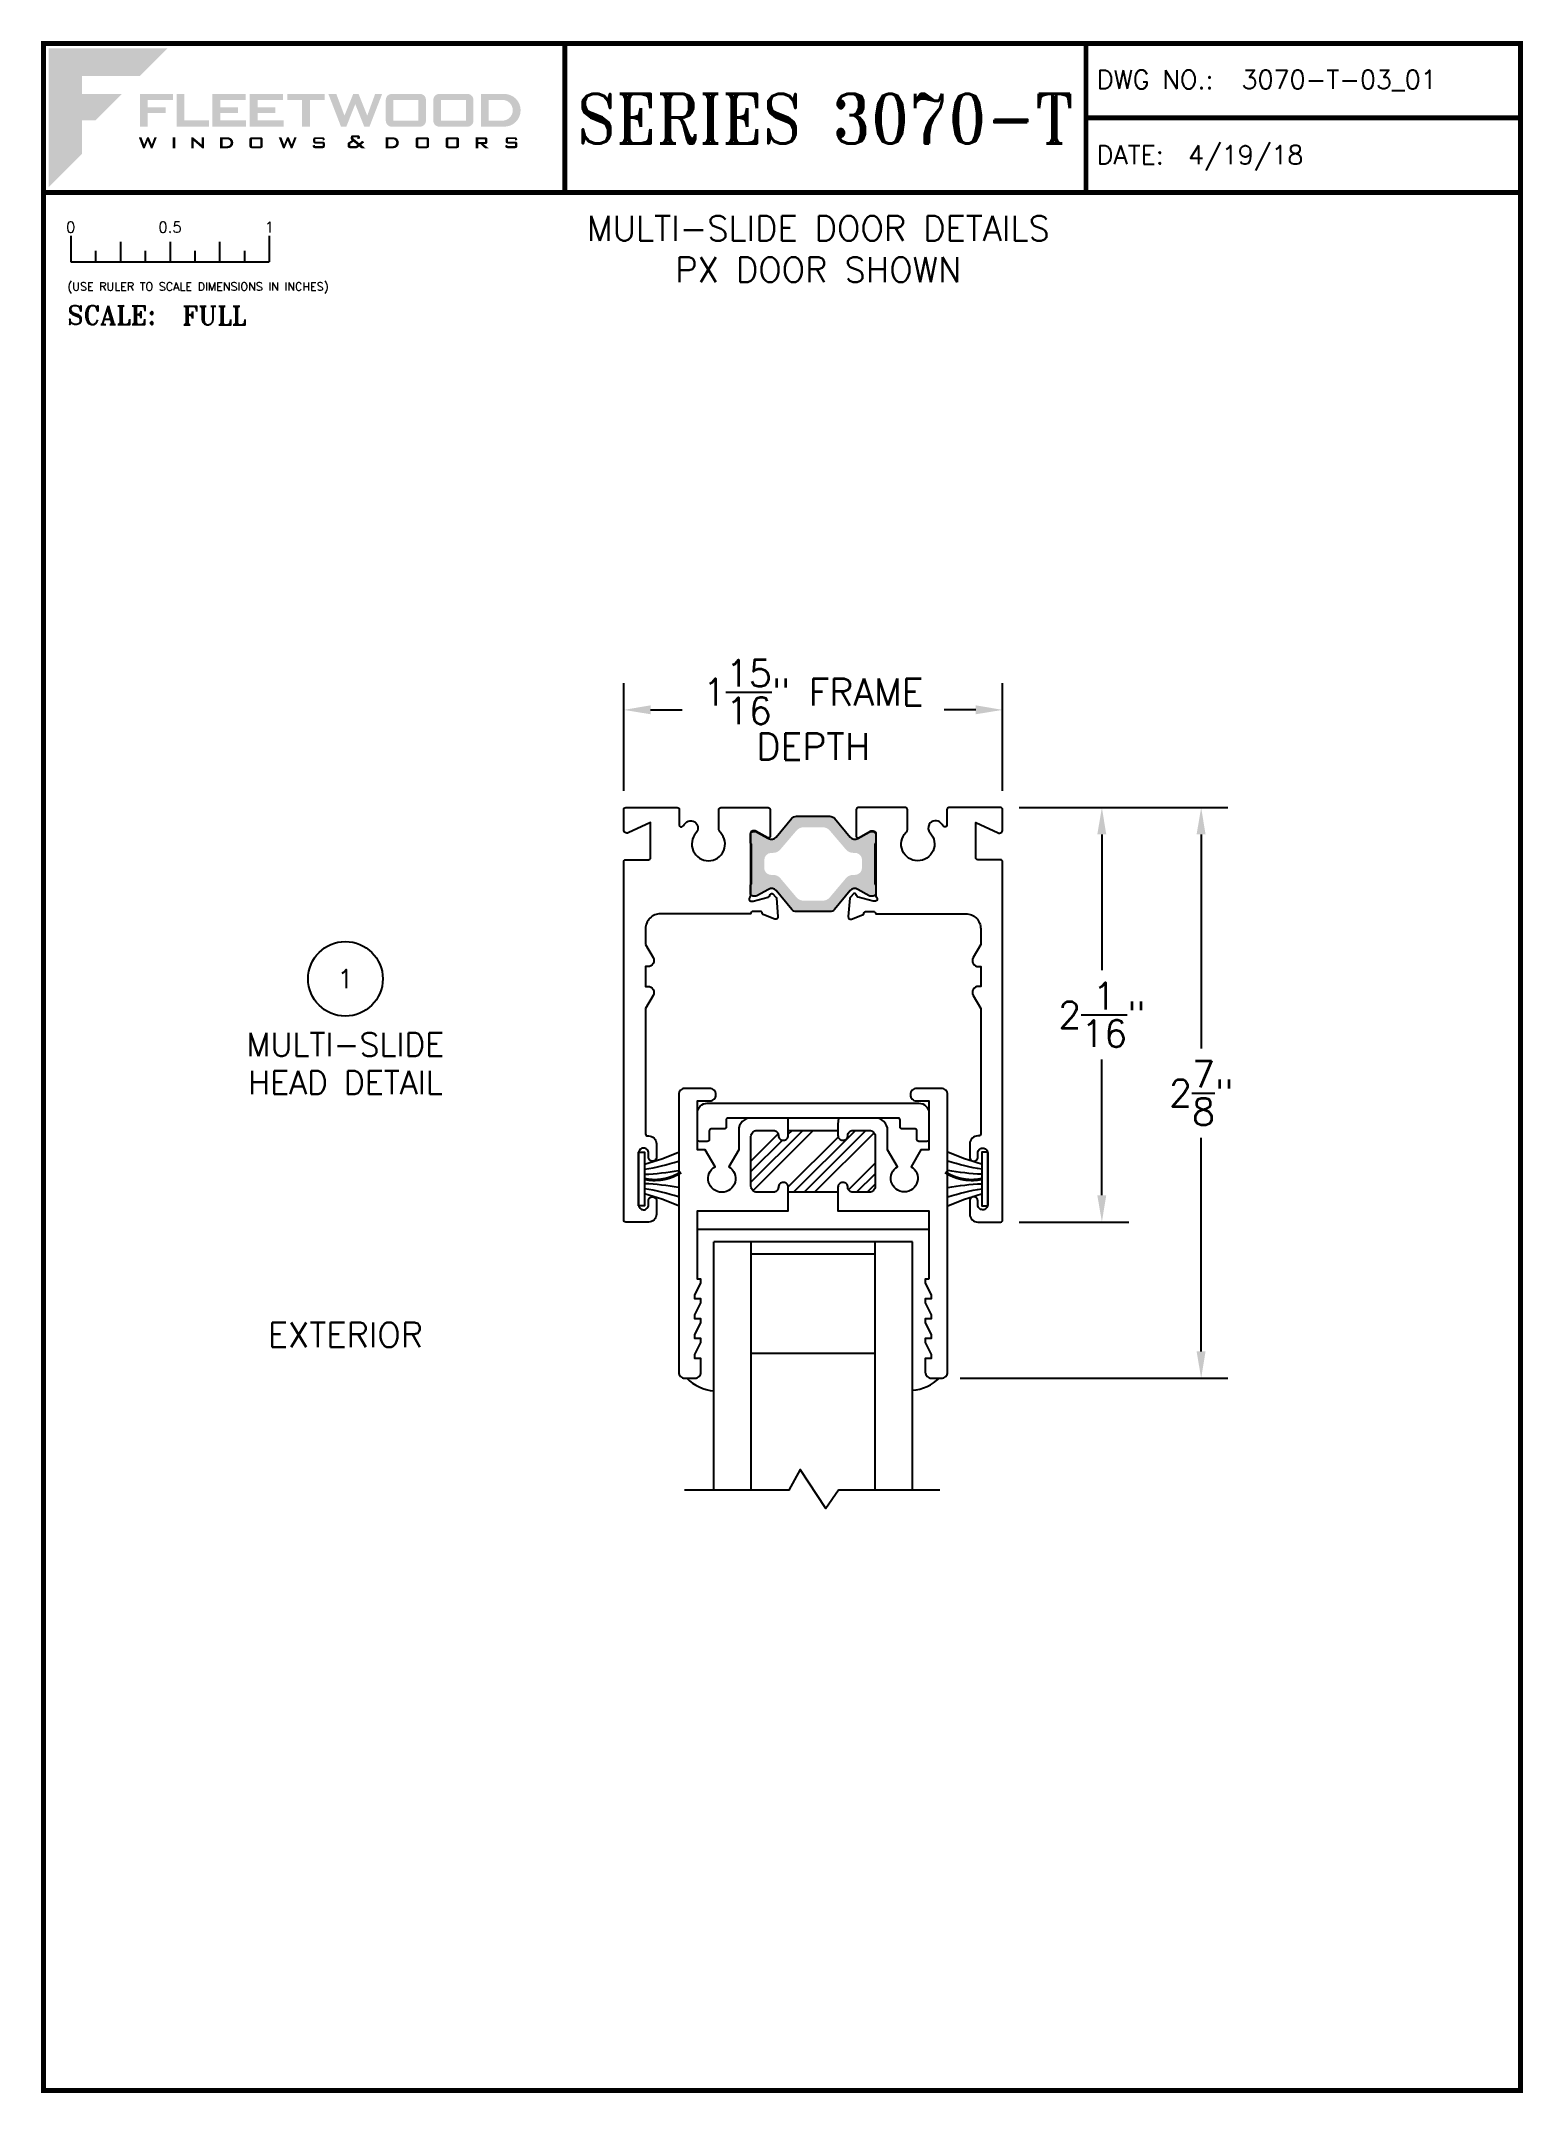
# Paper-space layout 'DETAIL 1' of a CAD drawing. Extents: x 0.3 to 7.8, y 0.1 to 10.4.
# The model-space entities are those that its viewports show. They can reach past a viewport. Long polylines and large blocks are cut down to what shows.
import ezdxf
from ezdxf.enums import TextEntityAlignment as Align

# ---------------------------------------------------------------- set-up
doc = ezdxf.new("R2010")
doc.units = 0
doc.header["$LTSCALE"] = 0.25
doc.header["$MEASUREMENT"] = 0
doc.layers.get('0').update_dxf_attribs({"linetype": 'CONTINUOUS'})
doc.layers.get('DEFPOINTS').update_dxf_attribs({"color": 1, "linetype": 'CONTINUOUS'})
for name, color, linetype in [('DIM', 7, 'CONTINUOUS'), ('ELEV_FRAME', 1, 'CONTINUOUS'), ('GEOMETRY', 7, 'CONTINUOUS'), ('GLASS-VINYL', 7, 'CONTINUOUS'), ('SEAL', 7, 'CONTINUOUS'), ('TEXT', 7, 'CONTINUOUS'), ('TITLE-BLOCK', 7, 'CONTINUOUS'), ('VENT', 5, 'CONTINUOUS')]:
    doc.layers.add(name, color=color, linetype=linetype)
doc.layers.add('VP', color=40, linetype='CONTINUOUS', plot=False)
doc.layers.get('VP').off()
doc.styles.add('ROMANS', font='romans')
doc.styles.add('ROMANT', font='romant')
doc.styles.add('SIMPLEX-094', font='simplex.shx', dxfattribs={"height": 0.094})
doc.styles.get("Standard").update_dxf_attribs({"font": 'simplex.shx'})
doc.dimstyles.new('FULL SCALE', dxfattribs={"dimscale": 0.75, "dimtxt": 0.18, "dimasz": 0.18, "dimexe": 0.18, "dimexo": 0.125, "dimgap": 0.09, "dimtad": 0, "dimtih": 1, "dimtoh": 1, "dimdec": 4, "dimzin": 0, "dimdsep": 46, "dimlunit": 4, "dimtxsty": 'Standard', "dimcen": 0.09, "dimadec": 0, "dimazin": 0, "dimtfac": 1, "dimtdec": 4, "dimtofl": 0, "dimtmove": 0, "dimatfit": 3, "dimfxl": 0, "dimtolj": 1, "dimtzin": 0, "dimarcsym": 0})

# ---------------------------------------------------------------- blocks, each defined once
blk = doc.blocks.new('Fleetwood_Logo_6-10-15')
h = blk.add_hatch(color=154)
h.dxf.hatch_style = 1
h.paths.add_polyline_path([(0.2526, -0.0017), (0.0019, -0.0017), (0.0019, -0.2942), (0.0725, -0.2236), (0.0725, -0.1535), (0.1007, -0.1535), (0.1567, -0.0976), (0.0725, -0.0976), (0.0725, -0.0596), (0.1946, -0.0596)])
h = blk.add_hatch(color=251)
h.dxf.hatch_style = 1
h.paths.add_polyline_path([(0.2487, -0.1256), (0.2112, -0.1256), (0.2112, -0.1102), (0.2647, -0.1102), (0.2647, -0.0976), (0.1946, -0.0976), (0.1946, -0.1667), (0.2112, -0.1667), (0.2112, -0.1377), (0.2487, -0.1377)])
h = blk.add_hatch(color=251)
h.dxf.hatch_style = 1
h.paths.add_polyline_path([(0.2886, -0.0976), (0.272, -0.0976), (0.272, -0.1667), (0.3401, -0.1667), (0.3401, -0.1535), (0.2886, -0.1535)])
h = blk.add_hatch(color=251)
h.dxf.hatch_style = 1
h.paths.add_polyline_path([(0.4175, -0.0976), (0.3474, -0.0976), (0.3474, -0.1667), (0.4185, -0.1667), (0.4185, -0.1534), (0.364, -0.1534), (0.364, -0.1377), (0.4015, -0.1377), (0.4015, -0.1256), (0.364, -0.1256), (0.364, -0.1102), (0.4175, -0.1102)])
h = blk.add_hatch(color=251)
h.dxf.hatch_style = 1
h.paths.add_polyline_path([(0.4965, -0.0976), (0.4264, -0.0976), (0.4264, -0.1667), (0.4975, -0.1667), (0.4975, -0.1534), (0.443, -0.1534), (0.443, -0.1377), (0.4804, -0.1377), (0.4804, -0.1256), (0.443, -0.1256), (0.443, -0.1102), (0.4965, -0.1102)])
h = blk.add_hatch(color=251)
h.dxf.hatch_style = 1
h.paths.add_polyline_path([(0.5842, -0.0976), (0.5054, -0.0976), (0.5054, -0.1102), (0.5365, -0.1102), (0.5365, -0.1667), (0.5531, -0.1667), (0.5531, -0.1102), (0.5842, -0.1102)])
h = blk.add_hatch(color=251)
h.dxf.hatch_style = 1
h.paths.add_polyline_path([(0.6089, -0.0976), (0.5921, -0.0976), (0.6188, -0.1667), (0.63, -0.1667), (0.6489, -0.1192), (0.6679, -0.1667), (0.6789, -0.1667), (0.7056, -0.0976), (0.6908, -0.0976), (0.6742, -0.1433), (0.6558, -0.0976), (0.6446, -0.0976), (0.6261, -0.1433)])
h = blk.add_hatch(color=251)
h.dxf.hatch_style = 1
h.paths.add_polyline_path([(0.7853, -0.0976), (0.726, -0.0976, 0.414214), (0.7133, -0.1102), (0.7133, -0.154, 0.414214), (0.726, -0.1667), (0.7853, -0.1667, 0.414214), (0.798, -0.154), (0.798, -0.1102, 0.414214)])
h.paths.add_polyline_path([(0.7819, -0.1102), (0.7819, -0.154), (0.7294, -0.154), (0.7294, -0.1102)], flags=16)
h = blk.add_hatch(color=251)
h.dxf.hatch_style = 1
h.paths.add_polyline_path([(0.8856, -0.0976), (0.8262, -0.0976, 0.414214), (0.8136, -0.1102), (0.8136, -0.154, 0.414214), (0.8262, -0.1667), (0.8856, -0.1667, 0.414214), (0.8982, -0.154), (0.8982, -0.1102, 0.414214)])
h.paths.add_polyline_path([(0.8822, -0.1102), (0.8822, -0.154), (0.8296, -0.154), (0.8296, -0.1102)], flags=16)
h = blk.add_hatch(color=251)
h.dxf.hatch_style = 1
h.paths.add_polyline_path([(0.9632, -0.0976), (0.914, -0.0976), (0.914, -0.1667), (0.9632, -0.1667, 1)])
h.paths.add_polyline_path([(0.9301, -0.1102), (0.9593, -0.1102, -1), (0.9593, -0.154), (0.9301, -0.154)], flags=16)
h = blk.add_hatch(color=7)
h.dxf.hatch_style = 1
h.paths.add_polyline_path([(0.2301, -0.1891), (0.2251, -0.1891), (0.2196, -0.2043), (0.2134, -0.1891), (0.2097, -0.1891), (0.2035, -0.2043), (0.1978, -0.1891), (0.1922, -0.1891), (0.2011, -0.2121), (0.2048, -0.2121), (0.2112, -0.1963), (0.2175, -0.2121), (0.2212, -0.2121)])
h = blk.add_hatch(color=7)
h.dxf.hatch_style = 1
h.paths.add_polyline_path([(0.2691, -0.1891), (0.2637, -0.1891), (0.2637, -0.2118), (0.2637, -0.2121), (0.2691, -0.2121)])
h = blk.add_hatch(color=7)
h.dxf.hatch_style = 1
h.paths.add_polyline_path([(0.3077, -0.1964), (0.3259, -0.2121), (0.3298, -0.2121), (0.3298, -0.1891), (0.325, -0.1891), (0.325, -0.2047), (0.3067, -0.1891), (0.3029, -0.1891), (0.3029, -0.2121), (0.3077, -0.2121)])
h = blk.add_hatch(color=7)
h.dxf.hatch_style = 1
h.paths.add_polyline_path([(0.3801, -0.1891), (0.3637, -0.1891), (0.3637, -0.2121), (0.3801, -0.2121, 1)])
h.paths.add_polyline_path([(0.3691, -0.2079), (0.3691, -0.1933), (0.3788, -0.1933, -1), (0.3788, -0.2079)], flags=16)
h = blk.add_hatch(color=7)
h.dxf.hatch_style = 1
h.paths.add_polyline_path([(0.4537, -0.2079), (0.4537, -0.1933, 0.414214), (0.4495, -0.1891), (0.4297, -0.1891, 0.414214), (0.4255, -0.1933), (0.4255, -0.2079, 0.414214), (0.4297, -0.2121), (0.4495, -0.2121, 0.414214)])
h.paths.add_polyline_path([(0.4308, -0.2079), (0.4308, -0.1933), (0.4484, -0.1933), (0.4484, -0.2079)], flags=16)
h = blk.add_hatch(color=7)
h.dxf.hatch_style = 1
h.paths.add_polyline_path([(0.5253, -0.1891), (0.5203, -0.1891), (0.5148, -0.2043), (0.5087, -0.1891), (0.5049, -0.1891), (0.4988, -0.2043), (0.493, -0.1891), (0.4874, -0.1891), (0.4963, -0.2121), (0.5001, -0.2121), (0.5064, -0.1963), (0.5127, -0.2121), (0.5164, -0.2121)])
h = blk.add_hatch(color=7)
h.dxf.hatch_style = 1
h.paths.add_polyline_path([(0.5801, -0.1891), (0.5643, -0.1891, 0.414214), (0.56, -0.1933), (0.56, -0.1981, 0.414214), (0.5643, -0.2024), (0.58, -0.2024), (0.58, -0.2078), (0.5637, -0.2078), (0.5637, -0.2052), (0.5591, -0.2062), (0.5591, -0.2078, 0.414214), (0.5634, -0.2121), (0.5805, -0.2121, 0.414214), (0.5848, -0.2078), (0.5848, -0.2024, 0.414214), (0.5805, -0.1982), (0.5648, -0.1982), (0.5648, -0.193), (0.5798, -0.193), (0.5798, -0.1958), (0.5843, -0.1948), (0.5843, -0.1933, 0.414214)])
h = blk.add_hatch(color=7)
h.dxf.hatch_style = 1
h.paths.add_polyline_path([(0.645, -0.1913, -0.222262), (0.6447, -0.1906), (0.6447, -0.1892), (0.6535, -0.1892), (0.6535, -0.193), (0.6587, -0.1918), (0.6587, -0.189, 0.414214), (0.6544, -0.1847), (0.6437, -0.1847, 0.414214), (0.6394, -0.189), (0.6394, -0.1922, 0.222262), (0.6407, -0.1948), (0.6415, -0.1955), (0.6345, -0.1998, 0.260684), (0.6329, -0.2027), (0.6329, -0.2078, 0.414214), (0.6372, -0.2121), (0.6514, -0.2121, 0.17577), (0.6536, -0.2113), (0.657, -0.2085), (0.6614, -0.2121), (0.6699, -0.2121), (0.6613, -0.2049), (0.6676, -0.1997), (0.6637, -0.1964), (0.6574, -0.2017)])
h.paths.add_polyline_path([(0.6532, -0.2052), (0.6509, -0.2072, -0.17577), (0.6502, -0.2074), (0.6382, -0.2074), (0.6382, -0.2033, -0.260684), (0.6387, -0.2025), (0.6451, -0.1985)], flags=16)
h = blk.add_hatch(color=7)
h.dxf.hatch_style = 1
h.paths.add_polyline_path([(0.7294, -0.1891), (0.713, -0.1891), (0.713, -0.2121), (0.7294, -0.2121, 1)])
h.paths.add_polyline_path([(0.7184, -0.2079), (0.7184, -0.1933), (0.7281, -0.1933, -1), (0.7281, -0.2079)], flags=16)
h = blk.add_hatch(color=7)
h.dxf.hatch_style = 1
h.paths.add_polyline_path([(0.8045, -0.2079), (0.8045, -0.1933, 0.414214), (0.8003, -0.1891), (0.7805, -0.1891, 0.414214), (0.7763, -0.1933), (0.7763, -0.2079, 0.414214), (0.7805, -0.2121), (0.8003, -0.2121, 0.414214)])
h.paths.add_polyline_path([(0.7816, -0.2079), (0.7816, -0.1933), (0.7992, -0.1933), (0.7992, -0.2079)], flags=16)
h = blk.add_hatch(color=7)
h.dxf.hatch_style = 1
h.paths.add_polyline_path([(0.8678, -0.2079), (0.8678, -0.1933, 0.414214), (0.8636, -0.1891), (0.8438, -0.1891, 0.414214), (0.8396, -0.1933), (0.8396, -0.2079, 0.414214), (0.8438, -0.2121), (0.8636, -0.2121, 0.414214)])
h.paths.add_polyline_path([(0.8449, -0.2079), (0.8449, -0.1933), (0.8624, -0.1933), (0.8624, -0.2079)], flags=16)
h = blk.add_hatch(color=7)
h.dxf.hatch_style = 1
h.paths.add_polyline_path([(0.9277, -0.1993), (0.9277, -0.1933, 0.414214), (0.9235, -0.1891), (0.9028, -0.1891), (0.9028, -0.2121), (0.9082, -0.2121), (0.9082, -0.2035), (0.9131, -0.2035), (0.9224, -0.2121), (0.9303, -0.2121), (0.9197, -0.2035), (0.9235, -0.2035, 0.414214)])
h.paths.add_polyline_path([(0.9082, -0.1993), (0.9082, -0.1933), (0.9214, -0.1933, -0.414214), (0.9224, -0.1943), (0.9224, -0.1983, -0.414214), (0.9214, -0.1993)], flags=16)
h = blk.add_hatch(color=7)
h.dxf.hatch_style = 1
h.paths.add_polyline_path([(0.9867, -0.1982), (0.971, -0.1982), (0.971, -0.193), (0.9859, -0.193), (0.9859, -0.1958), (0.9905, -0.1948), (0.9905, -0.1933, 0.414214), (0.9863, -0.1891), (0.9705, -0.1891, 0.414214), (0.9662, -0.1933), (0.9662, -0.1981, 0.414214), (0.9705, -0.2024), (0.9862, -0.2024), (0.9862, -0.2078), (0.9699, -0.2078), (0.9699, -0.2052), (0.9653, -0.2062), (0.9653, -0.2078, 0.414214), (0.9696, -0.2121), (0.9867, -0.2121, 0.414214), (0.991, -0.2078), (0.991, -0.2024, 0.414214)])
blk = doc.blocks.new('A-SIZE_P')
at = {"const_width": 0.025}
blk.add_lwpolyline([(0.313, 0.125), (7.751, 0.125), (7.751, 10.437), (0.313, 10.437)], close=True, dxfattribs=at)
for points in [[(2.938, 10.437), (2.938, 9.687)], [(5.563, 10.437), (5.563, 9.687)], [(5.563, 10.062), (7.751, 10.062)], [(0.313, 9.687), (7.751, 9.687)]]:
    blk.add_lwpolyline(points, dxfattribs=at)
at = {"xscale": 2.387023416083395, "yscale": 2.387023416083395, "zscale": 2.387023416083395}
blk.add_blockref('Fleetwood_Logo_6-10-15', (0.334, 10.416), dxfattribs=at)
for s, style, p in [('DWG NO.:', 'SIMPLEX-094', (5.617, 10.209)), ('DATE:', 'SIMPLEX-094', (5.616, 9.829)), ('SCALE:', 'ROMANT', (0.433, 9.022))]:
    blk.add_text(s, height=0.094, dxfattribs=dict(style=style)).set_placement(p)
for tag, p, style in [('DWG_NO', (6.346, 10.209), 'SIMPLEX-094'), ('DATE', (6.077, 9.829), 'SIMPLEX-094'), ('SCALE', (1.011, 9.02), 'ROMANT')]:
    blk.add_attdef(tag, p, '', height=0.094, dxfattribs=dict(style=style))
for tag, height, style, width, p, p2 in [('DWG_NO_F', 0.094, 'SIMPLEX-094', 1.745692, (6.347, 10.209), (7.683, 10.209)), ('PRODUCT', 0.25, 'ROMANT', 1.390728, (3.001, 9.934), (5.5, 9.934))]:
    blk.add_attdef(tag, text='', height=height, dxfattribs=dict(style=style, width=width)).set_placement(p, p2, align=Align.FIT)
blk = doc.blocks.new('sectball')
blk.add_circle((0, 0), 0.125)
blk.add_attdef('NO', text='', height=0.062).set_placement((0, 0), align=Align.MIDDLE_CENTER)
for tag, p in [('LINE1', (0, -0.2588)), ('LINE2', (0, -0.3864)), ('LINE3', (0, -0.5214))]:
    blk.add_attdef(tag, text='', height=0.078).set_placement(p, align=Align.CENTER)
blk = doc.blocks.new('Full')
for p, q in [((0.137, -0.219), (0.137, -0.35)), ((0.262, -0.294), (0.262, -0.35)), ((0.387, -0.249), (0.387, -0.35)), ((0.512, -0.294), (0.512, -0.35)), ((0.637, -0.249), (0.637, -0.35)), ((0.762, -0.294), (0.762, -0.35)), ((0.887, -0.249), (0.887, -0.35)), ((1.012, -0.294), (1.012, -0.35)), ((1.137, -0.219), (1.137, -0.35)), ((0.137, -0.35), (1.137, -0.35))]:
    blk.add_line(p, q)
for s, p in [('0', (0.137, -0.219)), ('0.5', (0.637, -0.219)), ('1', (1.137, -0.219))]:
    blk.add_text(s, height=0.055).set_placement(p, align=Align.BOTTOM_CENTER)
at = {"style": 'ROMANS'}
blk.add_text('(USE RULER TO SCALE DIMENSIONS IN INCHES)', height=0.04115, dxfattribs=at).set_placement((0.12, -0.495))
blk = doc.blocks.new('*D41')
at = {"layer": 'DEFPOINTS', "color": 0}
for p in [(5.143, 7.08), (3.235, 6.578), (5.143, 6.578)]:
    blk.add_point(p, dxfattribs=at)
at = {"layer": 'DIM', "color": 0, "lineweight": -2}
for p, q in [((3.235, 6.672), (3.235, 7.215)), ((5.143, 6.672), (5.143, 7.215)), ((3.37, 7.08), (3.53, 7.08)), ((5.008, 7.08), (4.848, 7.08))]:
    blk.add_line(p, q, dxfattribs=at)
at = {"layer": 'DIM', "color": 0}
for points in [[(3.37, 7.103), (3.37, 7.058), (3.235, 7.08)], [(5.008, 7.103), (5.008, 7.058), (5.143, 7.08)]]:
    blk.add_solid(points, dxfattribs=at)
at = {"layer": 'DIM', "color": 0, "insert": (4.189, 7.08), "char_height": 0.135, "attachment_point": 5}
blk.add_mtext('\\A1;1{\\H1.000000x;\\S15/16;}" FRAME\\PDEPTH', dxfattribs=at)
blk = doc.blocks.new('*D42')
at = {"layer": 'DEFPOINTS', "color": 0}
for p in [(5.133, 6.588), (5.133, 4.5), (5.643, 4.5)]:
    blk.add_point(p, dxfattribs=at)
at = {"layer": 'DIM', "color": 0, "lineweight": -2}
for p, q in [((5.227, 6.588), (5.778, 6.588)), ((5.643, 6.453), (5.643, 5.769)), ((5.643, 4.635), (5.643, 5.319)), ((5.227, 4.5), (5.778, 4.5))]:
    blk.add_line(p, q, dxfattribs=at)
at = {"layer": 'DIM', "color": 0}
for points in [[(5.62, 6.453), (5.665, 6.453), (5.643, 6.588)], [(5.62, 4.635), (5.665, 4.635), (5.643, 4.5)]]:
    blk.add_solid(points, dxfattribs=at)
at = {"layer": 'DIM', "color": 0, "insert": (5.643, 5.544), "char_height": 0.135, "attachment_point": 5}
blk.add_mtext('\\A1;2{\\H1.000000x;\\S1/16;}"', dxfattribs=at)
blk = doc.blocks.new('*D43')
at = {"layer": 'DEFPOINTS', "color": 0}
for p in [(5.133, 6.588), (4.835, 3.713), (6.143, 3.713)]:
    blk.add_point(p, dxfattribs=at)
at = {"layer": 'DIM', "color": 0, "lineweight": -2}
for p, q in [((5.227, 6.588), (6.278, 6.588)), ((6.143, 6.453), (6.143, 5.375)), ((6.143, 3.848), (6.143, 4.925)), ((4.929, 3.713), (6.278, 3.713))]:
    blk.add_line(p, q, dxfattribs=at)
at = {"layer": 'DIM', "color": 0}
for points in [[(6.12, 6.453), (6.165, 6.453), (6.143, 6.588)], [(6.12, 3.848), (6.165, 3.848), (6.143, 3.713)]]:
    blk.add_solid(points, dxfattribs=at)
at = {"layer": 'DIM', "color": 0, "insert": (6.143, 5.15), "char_height": 0.135, "attachment_point": 5}
blk.add_mtext('\\A1;2{\\H1.000000x;\\S7/8;}"', dxfattribs=at)
blk = doc.blocks.new('RALE-SREADER')
at = {"layer": 'GEOMETRY', "color": 1}
blk.add_lwpolyline([(0.135, -0.08), (0.07, -0.08, 0.414214), (0.06, -0.09), (0.06, -0.133, -0.414214), (0.05, -0.143), (0.01, -0.143, -0.414214), (0, -0.133), (0, 0, -0.414214), (0.05, 0.05), (1.116, 0.05, -0.414214), (1.166, 0), (1.166, -0.133, -0.414214), (1.156, -0.143), (1.116, -0.143, -0.414214), (1.106, -0.133), (1.106, -0.09, 0.414214), (1.096, -0.08), (1.031, -0.08, -0.414214), (1.021, -0.07), (1.021, -0.035, 0.414214), (1.011, -0.025), (0.155, -0.025, 0.414214), (0.145, -0.035), (0.145, -0.07, -0.414214)], format="xyb", close=True, dxfattribs=at)
blk = doc.blocks.new('3075 TOP RAIL')
h = blk.add_hatch()
h.set_pattern_fill('ANSI34', scale=0.3, style=0)
h.set_pattern_definition([(45, (-1.25166, -5.8604), (-0.159099, 0.159099), []), (45, (-1.19863, -5.8604), (-0.159099, 0.159099), []), (45, (-1.1456, -5.8604), (-0.159099, 0.159099), []), (45, (-1.09256, -5.8604), (-0.159099, 0.159099), [])])
h.paths.add_polyline_path([(-0.125, 0.312), (-0.125, 0.286, -0.414214), (-0.149, 0.262), (-0.151, 0.262, -0.414214), (-0.175, 0.286), (-0.175, 0.287, 0.414214), (-0.2, 0.312), (-0.282, 0.312, 0.414214), (-0.313, 0.281), (-0.313, 0.031, 0.414214), (-0.282, 0), (-0.2, 0, 0.414214), (-0.175, 0.025, -0.414214), (-0.15, 0.05), (-0.149, 0.05, -0.414214), (-0.125, 0.026), (-0.125, 0), (0.125, 0), (0.125, 0.026, -0.414214), (0.149, 0.05), (0.15, 0.05, -0.414214), (0.175, 0.025, 0.414214), (0.2, 0), (0.282, 0, 0.414214), (0.313, 0.031), (0.313, 0.281, 0.414214), (0.282, 0.312), (0.2, 0.312, 0.414214), (0.175, 0.287), (0.175, 0.286, -0.414214), (0.151, 0.262), (0.149, 0.262, -0.414214), (0.125, 0.286), (0.125, 0.312)])
at = {"color": 7}
for p, q in [((-0.125, 0.312), (0.125, 0.312)), ((0.125, 0), (-0.125, 0))]:
    blk.add_line(p, q, dxfattribs=at)
for points in [[(-0.149, 0.05), (-0.15, 0.05, 0.414214), (-0.175, 0.025, -0.414214), (-0.2, 0), (-0.282, 0, -0.414214), (-0.313, 0.031), (-0.313, 0.281, -0.414214), (-0.282, 0.312), (-0.2, 0.312, -0.414214), (-0.175, 0.287), (-0.175, 0.286, 0.414214), (-0.151, 0.262), (-0.149, 0.262, 0.414214), (-0.125, 0.286), (-0.125, 0.343), (-0.126, 0.374), (-0.156, 0.374), (-0.313, 0.374, 0.414214), (-0.375, 0.312), (-0.375, 0.214), (-0.425, 0.129, -3.732051), (-0.494, 0.129), (-0.543, 0.214), (-0.583, 0.214), (-0.583, 0.461), (-0.519, 0.461, 0.414214), (-0.49, 0.49), (-0.49, 0.492, 0.414214), (-0.521, 0.523), (-0.646, 0.523, 0.414214), (-0.677, 0.492), (-0.677, -0.906, 0.414214), (-0.646, -0.937), (-0.596, -0.937, 0.414214), (-0.565, -0.906), (-0.565, -0.837), (-0.595, -0.837), (-0.595, -0.817), (-0.565, -0.757), (-0.565, -0.737), (-0.595, -0.737), (-0.595, -0.717), (-0.565, -0.657), (-0.565, -0.637), (-0.595, -0.637), (-0.595, -0.617), (-0.565, -0.557), (-0.565, -0.537), (-0.595, -0.537), (-0.595, -0.517), (-0.565, -0.457), (-0.565, -0.437), (-0.583, -0.437), (-0.583, -0.094), (-0.125, -0.094), (-0.125, 0.026, 0.414214)], [(0.583, -0.437), (0.565, -0.437), (0.565, -0.457), (0.595, -0.517), (0.595, -0.537), (0.565, -0.537), (0.565, -0.557), (0.595, -0.617), (0.595, -0.637), (0.565, -0.637), (0.565, -0.657), (0.595, -0.717), (0.595, -0.737), (0.565, -0.737), (0.565, -0.757), (0.595, -0.817), (0.595, -0.837), (0.565, -0.837), (0.565, -0.906, 0.414214), (0.596, -0.937), (0.646, -0.937, 0.414214), (0.677, -0.906), (0.677, 0.492, 0.414214), (0.646, 0.523), (0.521, 0.523, 0.414214), (0.49, 0.492), (0.49, 0.49, 0.414214), (0.519, 0.461), (0.583, 0.461), (0.583, 0.214), (0.543, 0.214), (0.493, 0.129, -3.732051), (0.425, 0.129), (0.375, 0.214), (0.375, 0.312, 0.414214), (0.313, 0.374), (0.156, 0.374), (0.127, 0.374), (0.125, 0.343), (0.125, 0.286, 0.414214), (0.149, 0.262), (0.151, 0.262, 0.414214), (0.175, 0.286), (0.175, 0.287, -0.414214), (0.2, 0.312), (0.282, 0.312, -0.414214), (0.313, 0.281), (0.313, 0.031, -0.414214), (0.282, 0), (0.2, 0, -0.414214), (0.175, 0.025, 0.414214), (0.15, 0.05), (0.149, 0.05, 0.414214), (0.125, 0.026), (0.125, -0.094), (0.583, -0.094)]]:
    blk.add_lwpolyline(points, format="xyb", close=True)
blk.add_blockref('RALE-SREADER', (-0.583, 0.399))
blk = doc.blocks.new('3700-HEAD')
h = blk.add_hatch(color=7)
h.dxf.hatch_style = 1
h.paths.add_polyline_path([(1.061, 2.024, 0.221694), (1.038, 2.034), (0.87, 2.034, 0.221694), (0.847, 2.024), (0.767, 1.929, -0.36397), (0.729, 1.922), (0.671, 1.955, 0.131653), (0.665, 1.957), (0.651, 1.957, 0.414214), (0.639, 1.945), (0.639, 1.902, 0.236168), (0.643, 1.894), (0.643, 1.694, 0.236068), (0.639, 1.686), (0.639, 1.643, 0.414894), (0.651, 1.632), (0.665, 1.632, 0.131653), (0.671, 1.633), (0.729, 1.666, -0.36397), (0.767, 1.66), (0.847, 1.565, 0.221694), (0.87, 1.554), (1.038, 1.554, 0.221694), (1.061, 1.565), (1.141, 1.66, -0.36397), (1.179, 1.666), (1.237, 1.633, 0.131653), (1.243, 1.632), (1.257, 1.632, 0.414214), (1.269, 1.643), (1.269, 1.686, 0.23617), (1.265, 1.694), (1.265, 1.894, 0.236068), (1.269, 1.902), (1.269, 1.945, 0.414948), (1.257, 1.957), (1.243, 1.957, 0.131653), (1.237, 1.955), (1.179, 1.922, -0.36397), (1.141, 1.929)])
h.paths.add_polyline_path([(1.038, 1.962), (1.119, 1.867, 0.221696), (1.155, 1.85), (1.164, 1.85, -0.418301), (1.2, 1.814), (1.2, 1.774, -0.410138), (1.165, 1.739), (1.155, 1.739, 0.221696), (1.119, 1.722), (1.038, 1.626, -0.221696), (1.002, 1.609), (0.906, 1.609, -0.221696), (0.87, 1.626), (0.789, 1.722, 0.221696), (0.753, 1.739), (0.744, 1.739, -0.418302), (0.708, 1.774), (0.708, 1.814, -0.410138), (0.743, 1.85), (0.753, 1.85, 0.221696), (0.789, 1.867), (0.87, 1.962, -0.221696), (0.906, 1.979), (1.002, 1.979, -0.221696)], flags=16)
for points in [[(0.11, 1.388), (0.148, 1.322, -0.57735), (0.122, 1.277), (0.11, 1.277), (0.11, 1.177), (0.122, 1.177, -0.57735), (0.148, 1.132), (0.11, 1.066), (0.11, 0.434, 0.414214), (0.12, 0.424), (0.125, 0.424, -0.414214), (0.165, 0.384), (0.165, 0.317, -0.414214), (0.145, 0.297), (0.144, 0.297, -0.414214), (0.125, 0.317), (0.125, 0.338, 0.414214), (0.1, 0.362), (0.099, 0.362, 0.414214), (0.075, 0.338), (0.075, 0.077, 0.414214), (0.099, 0.052), (0.1, 0.052, 0.414214), (0.125, 0.077), (0.125, 0.098, -0.414214), (0.144, 0.117), (0.145, 0.117, -0.414214), (0.165, 0.098), (0.165, 0.03, -0.414214), (0.125, -0.01), (0.01, -0.01, -0.414214), (0, 0), (0, 1.805, -0.414214), (0.01, 1.815), (0.125, 1.815, 0.414214), (0.135, 1.825), (0.135, 2.003), (0.023, 1.951, -0.546624), (0, 1.966), (0, 2.068, -0.414214), (0.01, 2.078), (0.27, 2.078, -0.414214), (0.28, 2.068), (0.28, 1.99, 0.733941), (0.298, 1.984, -0.034035), (0.311, 2, -0.505732), (0.369, 1.994), (0.369, 1.993, -0.327538), (0.365, 1.951, 0.652778), (0.427, 1.81, 0.660027), (0.487, 1.952, -0.193039), (0.479, 1.973), (0.479, 2.068, -0.414214), (0.489, 2.078), (0.727, 2.078, -0.414214), (0.737, 2.068), (0.737, 1.933, -0.585524), (0.725, 1.926), (0.666, 1.959, 0.137872), (0.659, 1.961), (0.651, 1.961, 0.414214), (0.639, 1.949), (0.639, 1.636, -0.213422), (0.635, 1.627, 0.6885), (0.643, 1.606), (0.649, 1.606, 0.065543), (0.652, 1.607), (0.728, 1.627, 0.267949), (0.736, 1.635), (0.738, 1.64, -0.57735), (0.751, 1.643), (0.765, 1.629, -0.176327), (0.769, 1.622), (0.777, 1.529, -0.548619), (0.761, 1.516), (0.705, 1.537, -0.263725), (0.698, 1.545, 0.359508), (0.686, 1.555), (0.651, 1.555, 0.414214), (0.639, 1.543), (0.185, 1.543, 0.414214), (0.11, 1.468), (0.11, 1.388)], [(1.798, 1.388), (1.76, 1.322, 0.57735), (1.786, 1.277), (1.798, 1.277), (1.798, 1.177), (1.786, 1.177, 0.57735), (1.76, 1.132), (1.798, 1.066), (1.798, 0.434, -0.414214), (1.788, 0.424), (1.783, 0.424, 0.414214), (1.743, 0.384), (1.743, 0.317, 0.414214), (1.763, 0.297), (1.763, 0.297, 0.414214), (1.783, 0.317), (1.783, 0.338, -0.414214), (1.807, 0.362), (1.808, 0.362, -0.414214), (1.833, 0.338), (1.833, 0.077, -0.414214), (1.808, 0.052), (1.807, 0.052, -0.414214), (1.783, 0.077), (1.783, 0.098, 0.414214), (1.763, 0.117), (1.762, 0.117, 0.414214), (1.743, 0.098), (1.743, 0.03, 0.414214), (1.783, -0.01), (1.898, -0.01, 0.414214), (1.908, 0), (1.908, 1.805, 0.414214), (1.898, 1.815), (1.783, 1.815, -0.414214), (1.773, 1.825), (1.773, 2.003), (1.885, 1.951, 0.546624), (1.908, 1.966), (1.908, 2.068, 0.414214), (1.898, 2.078), (1.638, 2.078, 0.414214), (1.628, 2.068), (1.628, 1.99, -0.733941), (1.61, 1.984, 0.034035), (1.597, 2, 0.505732), (1.539, 1.994), (1.539, 1.993, 0.327538), (1.543, 1.951, -0.652778), (1.481, 1.81, -0.660027), (1.421, 1.952, 0.193039), (1.429, 1.973), (1.429, 2.068, 0.414214), (1.419, 2.078), (1.181, 2.078, 0.414214), (1.171, 2.068), (1.171, 1.933, 0.585524), (1.183, 1.926), (1.242, 1.959, -0.137872), (1.249, 1.961), (1.257, 1.961, -0.414214), (1.269, 1.949), (1.269, 1.636, 0.213422), (1.273, 1.627, -0.6885), (1.265, 1.606), (1.259, 1.606, -0.065543), (1.256, 1.607), (1.18, 1.627, -0.267949), (1.172, 1.635), (1.17, 1.64, 0.57735), (1.157, 1.643), (1.143, 1.629, 0.176327), (1.139, 1.622), (1.131, 1.529, 0.548619), (1.147, 1.516), (1.203, 1.537, 0.263725), (1.21, 1.545, -0.359508), (1.222, 1.555), (1.257, 1.555, -0.414214), (1.269, 1.543), (1.723, 1.543, -0.414214), (1.798, 1.468), (1.798, 1.388)]]:
    blk.add_lwpolyline(points, format="xyb")
at = {"color": 7}
blk.add_lwpolyline([(0.729, 1.922, 0.36397), (0.767, 1.929), (0.847, 2.024, -0.221694), (0.87, 2.034), (1.038, 2.034, -0.221694), (1.061, 2.024), (1.141, 1.929, 0.36397), (1.179, 1.922), (1.237, 1.955, -0.131653), (1.243, 1.957), (1.257, 1.957, -0.414214), (1.269, 1.945), (1.269, 1.902, -0.236068), (1.265, 1.894), (1.265, 1.694, -0.236068), (1.269, 1.686), (1.269, 1.643, -0.414214), (1.257, 1.632), (1.243, 1.632, -0.131653), (1.237, 1.633), (1.179, 1.666, 0.36397), (1.141, 1.66), (1.061, 1.565, -0.221694), (1.038, 1.554), (0.87, 1.554, -0.221694), (0.847, 1.565), (0.767, 1.66, 0.36397), (0.729, 1.666), (0.671, 1.633, -0.131653), (0.665, 1.632), (0.651, 1.632, -0.414214), (0.639, 1.643), (0.639, 1.686, -0.236068), (0.643, 1.694), (0.643, 1.894, -0.236068), (0.639, 1.902), (0.639, 1.945, -0.414214), (0.651, 1.957), (0.665, 1.957, -0.131653), (0.671, 1.955)], format="xyb", close=True, dxfattribs=at)
blk = doc.blocks.new('*U107')
for centre, radius, start, end in [((-0.336, 1.375), 1.351, 285.7333, 293.4368), ((-0.214, 1.458), 1.43, 279.8103, 286.8579), ((-0.038, 1.394), 1.372, 272.8377, 280.0301), ((-0.038, -1.394), 1.372, 79.9699, 87.1623), ((-0.214, -1.458), 1.43, 73.1421, 80.1897), ((-0.336, -1.375), 1.351, 66.5632, 74.2667)]:
    blk.add_arc(centre, radius, start, end)
at = {"layer": 'SEAL'}
blk.add_lwpolyline([(0, -0.135), (0, 0.135), (0.03, 0.135), (0.03, -0.135)], close=True, dxfattribs=at)
at = {"layer": 'SEAL', "const_width": 0.015}
blk.add_lwpolyline([(0.03, 0, 0.199044), (0.214, 0.034)], format="xyb", dxfattribs=at)
at = {"flags": 9}
for tag, p in [('MANUFACTURER_PART_#', (0, -0.199)), ('FLEETWOOD_PART_#', (-0.001, -0.249))]:
    blk.add_attdef(tag, p, '', height=0.0312, dxfattribs=at)

msp = doc.modelspace()

# ---------------------------------------------------------------- linework, layer by layer
at = {"layer": 'GLASS-VINYL'}
for p, q in [((-5.903, 18.795), (-7.069, 18.795)), ((-6.986, 17.481), (-6.986, 18.733)), ((-5.986, 18.733), (-6.986, 18.733)), ((-6.798, 17.481), (-6.798, 18.733)), ((-6.173, 17.481), (-6.173, 18.733)), ((-5.986, 17.481), (-5.986, 18.733)), ((-6.173, 18.671), (-6.798, 18.671)), ((-6.173, 18.17), (-6.798, 18.17))]:
    msp.add_line(p, q, dxfattribs=at)
msp.add_lwpolyline([(-5.848, 17.481), (-6.358, 17.481), (-6.422, 17.389), (-6.552, 17.585), (-6.608, 17.481), (-7.134, 17.481)], dxfattribs=at)
for centre, start, end in [((-6.968, 18.199), 224.9356, 265.1823), ((-6.002, 18.202), 274.2808, 314.2526)]:
    msp.add_arc(centre, 0.218, start, end, dxfattribs=at)

# ---------------------------------------------------------------- block references
at = {"layer": 'ELEV_FRAME'}
msp.add_blockref('3700-HEAD', (-7.44, 18.842), dxfattribs=at)
at = {"layer": 'SEAL'}
msp.add_blockref('*U107', (-7.365, 19.049), dxfattribs=at)
at = {"layer": 'SEAL', "xscale": -1}
msp.add_blockref('*U107', (-5.607, 19.049), dxfattribs=at)
at = {"layer": 'VENT'}
msp.add_blockref('3075 TOP RAIL', (-6.486, 18.982), dxfattribs=at)

psp = doc.layouts.new('DETAIL 1')

# ---------------------------------------------------------------- block references
at = {"layer": 'TEXT', "xscale": 1.504, "yscale": 1.504, "zscale": 1.504}
psp.add_blockref('sectball', (1.83352, 5.72508), dxfattribs=at).add_auto_attribs({'NO': '1', 'LINE1': 'MULTI-SLIDE', 'LINE2': 'HEAD DETAIL'})
at = {"layer": 'TITLE-BLOCK'}
ref = psp.add_blockref('A-SIZE_P', (0, 0), dxfattribs=at)
ref.add_attrib('DATE', '4/19/18', (6.07741, 9.82884), dxfattribs={"layer": '0', "height": 0.094, "style": 'SIMPLEX-094'})
ref.add_attrib('SCALE', 'FULL', (1.01101, 9.02035), dxfattribs={"layer": '0', "height": 0.094, "style": 'ROMANT'})
ref.add_attrib('PRODUCT', 'SERIES 3070-T', dxfattribs={"layer": '0', "height": 0.25, "style": 'ROMANT', "width": 0.807692}).set_placement((3.0005, 9.93352), (5.5005, 9.93352), align=Align.FIT)
ref.add_attrib('DWG_NO', '3070-T-03_01', (6.34634, 10.20879), dxfattribs={"layer": '0', "height": 0.094, "style": 'SIMPLEX-094'})
psp.add_blockref('Full', (0.313, 9.687), dxfattribs=at)

# ---------------------------------------------------------------- texts
at = {"layer": 'TEXT'}
psp.add_text('EXTERIOR', height=0.125, dxfattribs=at).set_placement((1.83352, 3.8693), align=Align.CENTER)
at = {"layer": 'TEXT', "insert": (4.21553, 9.40174), "char_height": 0.125, "width": 2.875, "attachment_point": 5}
psp.add_mtext('MULTI-SLIDE DOOR DETAILS\\PPX DOOR SHOWN', dxfattribs=at)

# ---------------------------------------------------------------- dimensions: what is measured, and where the dimension line sits
at = {"layer": 'DIM', "color": 0}
dim = psp.add_linear_dim(base=(5.14286, 7.08027), p1=(3.23486, 6.57781), p2=(5.14286, 6.57781), text='<> FRAME\\PDEPTH', dimstyle='FULL SCALE', dxfattribs=at)
dim.commit()
dim.dimension.update_dxf_attribs({"geometry": '*D41', "text_midpoint": (4.18886, 7.08027)})
dim = psp.add_linear_dim(base=(6.14286, 3.71281), p1=(5.13286, 6.58781), p2=(4.83486, 3.71281), angle=90, dimstyle='FULL SCALE', dxfattribs=at)
dim.commit()
dim.dimension.update_dxf_attribs({"geometry": '*D43', "text_midpoint": (6.14286, 5.15031)})
dim = psp.add_linear_dim(base=(5.64286, 4.49981), p1=(5.13286, 6.58781), p2=(5.13286, 4.49981), angle=90, dimstyle='FULL SCALE', dxfattribs=at)
dim.commit()
dim.dimension.update_dxf_attribs({"geometry": '*D42', "text_midpoint": (5.64286, 5.54381), "dimtype": 160})

# ---------------------------------------------------------------- viewports
at = {"layer": 'VP'}
psp.add_viewport(center=(4.15882, 4.89342), size=(2.44039, 3.728974), view_center_point=(-6.516, 19.22562), view_height=3.728974, dxfattribs=at)

doc.saveas('drawing.dxf')
